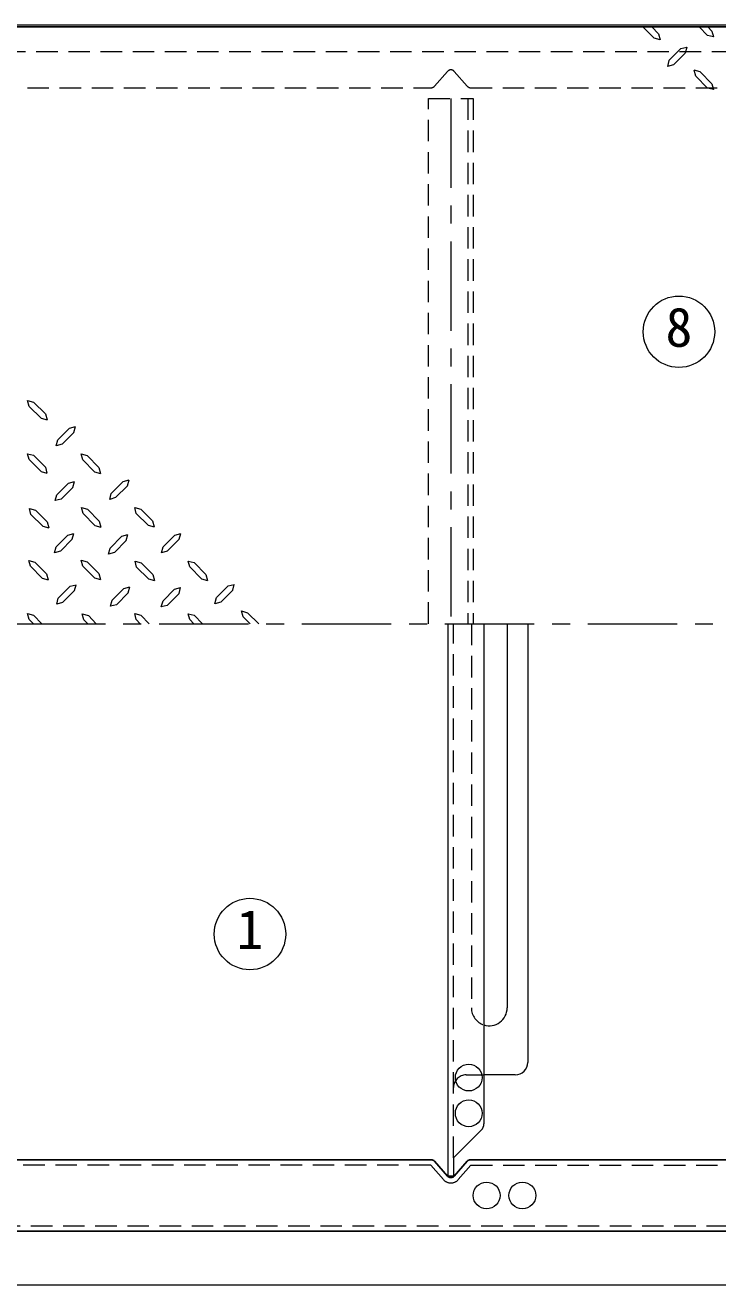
# Model space of a CAD drawing. Units: millimetres at full size, sheet at 1:10; details may follow other scales. Extents: x -2115 to 1935, y -1423 to 1387.
# Drawn here: x -658 to -271, y 297 to 1002 of the extents above; entities that cross this region are included whole.
import ezdxf
from ezdxf.enums import TextEntityAlignment as Align

# ---------------------------------------------------------------- set-up
doc = ezdxf.new("R2010")
doc.units = ezdxf.units.MM
doc.header["$LTSCALE"] = 10
doc.linetypes.add('CHAIN1', pattern=[8, 5, -1, 1, -1])
doc.linetypes.add('DASHED1', pattern=[1.8, 1.2, -0.6])
doc.layers.add('0-0____1', color=4, linetype='Continuous', lineweight=9)
doc.styles.add('ＭＳ ゴシック', font='')
doc.styles.get('ＭＳ ゴシック').set_extended_font_data('MS Gothic')

msp = doc.modelspace()

# ---------------------------------------------------------------- linework, layer by layer
at = {"layer": '0-0____1', "color": 7, "lineweight": 18}
for p, q in [((364.94, 1001.76), (-1205.06, 1001.76)), ((-421.56, 357.76), (-421.56, 666.76)), ((-401.56, 666.76), (-401.56, 386.83)), ((-403.02, 383.3), (-418.56, 367.76)), ((-418.56, 367.76), (-418.56, 357.76)), ((-421.56, 357.76), (-418.56, 357.76)), ((-1225.06, 296.76), (384.94, 296.76))]:
    msp.add_line(p, q, dxfattribs=at)
at = {"layer": '0-0____1', "color": 5, "lineweight": 25}
for p, q in [((-979.04, 1000.76), (362.94, 1000.76)), ((-431.1, 366.76), (-909.02, 366.76)), ((-409.02, 366.76), (68.9, 366.76)), ((-421.94, 357.61), (-429.22, 365.91)), ((-418.18, 357.61), (-410.9, 365.91)), ((-1195.06, 326.76), (354.94, 326.76))]:
    msp.add_line(p, q, dxfattribs=at)
at = {"layer": '0-0____1'}
for p, q in [((-312.67, 1000.76), (-306.32, 994.56)), ((-307.69, 1000.76), (-303.91, 996.98)), ((-281.12, 1000.76), (-276.4, 996.03)), ((-298.03, 981.96), (-291.31, 988.68)), ((-291.31, 988.68), (-288.05, 989.52)), ((-288.05, 989.52), (-288.89, 986.16)), ((-298.03, 981.96), (-298.87, 978.71)), ((-295.51, 979.55), (-288.89, 986.16)), ((-295.51, 979.55), (-298.87, 978.71)), ((-280.6, 975.66), (-283.85, 976.5)), ((-283.01, 973.14), (-283.85, 976.5)), ((-283.01, 973.14), (-276.4, 966.53)), ((-280.6, 975.66), (-273.98, 968.94)), ((-656.96, 791.71), (-653.6, 790.76)), ((-656.02, 788.35), (-656.96, 791.71)), ((-646.99, 784.25), (-653.6, 790.76)), ((-649.4, 781.73), (-656.02, 788.35)), ((-646.99, 784.25), (-646.04, 780.89)), ((-649.4, 781.73), (-646.04, 780.89)), ((-633.44, 776.27), (-640.06, 769.66)), ((-633.44, 776.27), (-630.08, 777.22)), ((-631.03, 773.86), (-630.08, 777.22)), ((-631.03, 773.86), (-637.64, 767.24)), ((-656.96, 761.89), (-653.6, 761.05)), ((-656.12, 758.63), (-656.96, 761.89)), ((-626.93, 761.78), (-623.57, 760.84)), ((-626.09, 758.42), (-626.93, 761.78)), ((-649.4, 751.91), (-656.12, 758.63)), ((-646.99, 754.43), (-653.6, 761.05)), ((-646.99, 754.43), (-646.15, 751.07)), ((-619.48, 751.81), (-626.09, 758.42)), ((-617.06, 754.22), (-623.57, 760.84)), ((-649.4, 751.91), (-646.15, 751.07)), ((-619.48, 751.81), (-616.12, 750.86)), ((-617.06, 754.22), (-616.12, 750.86)), ((-633.97, 745.51), (-640.58, 738.89)), ((-631.55, 743.09), (-638.17, 736.48)), ((-633.97, 745.51), (-630.61, 746.45)), ((-631.55, 743.09), (-630.61, 746.45)), ((-603.52, 746.35), (-610.13, 739.73)), ((-603.52, 746.35), (-600.16, 747.29)), ((-601.1, 743.93), (-600.16, 747.29)), ((-655.91, 731.33), (-652.55, 730.39)), ((-655.07, 727.97), (-655.91, 731.33)), ((-648.35, 721.36), (-655.07, 727.97)), ((-645.94, 723.77), (-652.55, 730.39)), ((-626.83, 731.75), (-623.47, 730.81)), ((-625.88, 728.39), (-626.83, 731.75)), ((-619.27, 721.78), (-625.88, 728.39)), ((-616.85, 724.19), (-623.47, 730.81)), ((-597.01, 731.75), (-593.65, 730.91)), ((-596.17, 728.5), (-597.01, 731.75)), ((-589.45, 721.88), (-596.17, 728.5)), ((-587.03, 724.3), (-593.65, 730.91)), ((-648.35, 721.36), (-645.1, 720.41)), ((-645.94, 723.77), (-645.1, 720.41)), ((-619.27, 721.78), (-615.91, 720.83)), ((-616.85, 724.19), (-615.91, 720.83)), ((-589.45, 721.88), (-586.19, 720.94)), ((-587.03, 724.3), (-586.19, 720.94)), ((-634.49, 716.42), (-641, 709.81)), ((-631.97, 714.01), (-638.59, 707.29)), ((-634.49, 716.42), (-631.13, 717.26)), ((-631.97, 714.01), (-631.13, 717.26)), ((-604.15, 715.69), (-610.76, 709.07)), ((-601.73, 713.27), (-608.35, 706.66)), ((-604.15, 715.69), (-600.79, 716.63)), ((-601.73, 713.27), (-600.79, 716.63)), ((-574.54, 716.42), (-581.15, 709.81)), ((-572.12, 714.01), (-578.74, 707.29)), ((-574.54, 716.42), (-571.18, 717.26)), ((-572.12, 714.01), (-571.18, 717.26)), ((-641.95, 706.45), (-641, 709.81)), ((-638.59, 707.29), (-641.95, 706.45)), ((-611.6, 705.71), (-610.76, 709.07)), ((-608.35, 706.66), (-611.6, 705.71)), ((-581.99, 706.45), (-581.15, 709.81)), ((-578.74, 707.29), (-581.99, 706.45)), ((-656.33, 702.14), (-652.97, 701.3)), ((-655.39, 698.89), (-656.33, 702.14)), ((-648.77, 692.27), (-655.39, 698.89)), ((-646.36, 694.69), (-652.97, 701.3)), ((-626.93, 702.35), (-623.57, 701.41)), ((-626.09, 698.99), (-626.93, 702.35)), ((-619.48, 692.38), (-626.09, 698.99)), ((-617.06, 694.9), (-623.57, 701.41)), ((-596.8, 701.72), (-593.44, 700.88)), ((-595.96, 698.47), (-596.8, 701.72)), ((-589.24, 691.85), (-595.96, 698.47)), ((-586.82, 694.27), (-593.44, 700.88)), ((-559.52, 691.85), (-566.14, 698.57)), ((-557.11, 694.37), (-563.72, 700.99)), ((-648.77, 692.27), (-645.41, 691.33)), ((-646.36, 694.69), (-645.41, 691.33)), ((-619.48, 692.38), (-616.12, 691.54)), ((-617.06, 694.9), (-616.12, 691.54)), ((-589.24, 691.85), (-585.98, 690.91)), ((-586.82, 694.27), (-585.98, 690.91)), ((-559.52, 691.85), (-556.27, 691.01)), ((-557.11, 694.37), (-556.27, 691.01)), ((-633.13, 687.76), (-639.74, 681.14)), ((-630.61, 685.34), (-637.33, 678.62)), ((-633.13, 687.76), (-629.77, 688.6)), ((-630.61, 685.34), (-629.77, 688.6)), ((-602.99, 686.5), (-609.61, 679.88)), ((-600.58, 684.08), (-607.19, 677.36)), ((-602.99, 686.5), (-599.63, 687.34)), ((-600.58, 684.08), (-599.63, 687.34)), ((-574.64, 686.18), (-581.15, 679.57)), ((-574.64, 686.18), (-571.28, 687.02)), ((-572.12, 683.77), (-571.28, 687.02)), ((-544.61, 687.97), (-551.23, 681.35)), ((-542.09, 685.55), (-548.81, 678.83)), ((-544.61, 687.97), (-541.25, 688.81)), ((-542.09, 685.55), (-541.25, 688.81)), ((-640.58, 677.78), (-639.74, 681.14)), ((-637.33, 678.62), (-640.58, 677.78)), ((-552.07, 677.99), (-551.23, 681.35)), ((-548.81, 678.83), (-552.07, 677.99)), ((-656.96, 672.43), (-653.6, 671.48)), ((-656.02, 669.07), (-656.96, 672.43)), ((-648.88, 666.76), (-653.6, 671.48)), ((-626.3, 672.22), (-622.94, 671.38)), ((-625.46, 668.96), (-626.3, 672.22)), ((-618.5, 666.76), (-622.94, 671.38)), ((-597.01, 672.43), (-593.65, 671.48)), ((-596.17, 669.07), (-597.01, 672.43)), ((-588.92, 666.76), (-593.65, 671.48)), ((-559, 666.76), (-563.72, 671.48)), ((-532.43, 666.76), (-536.21, 670.54)), ((-527.45, 666.76), (-533.8, 672.95)), ((-653.71, 666.76), (-656.02, 669.07)), ((-623.26, 666.76), (-625.46, 668.96)), ((-593.86, 666.76), (-596.17, 669.07)), ((-388.56, 666.76), (-388.56, 451.76)), ((-377.06, 666.76), (-377.06, 421.26)), ((-384.06, 414.26), (-401.56, 414.26))]:
    msp.add_line(p, q, dxfattribs=at)
at = {"layer": '0-0____1', "linetype": 'DASHED1'}
for p, q in [((349.94, 986.76), (-975.47, 986.76)), ((-421.94, 975.91), (-429.22, 967.61)), ((-418.18, 975.91), (-410.9, 967.61)), ((-909.02, 966.76), (-431.1, 966.76)), ((-409.02, 966.76), (68.9, 966.76)), ((-410.56, 960.76), (-410.56, 666.76)), ((-418.56, 367.76), (-418.56, 666.76)), ((-408.56, 666.76), (-408.56, 451.76)), ((-411.56, 414.26), (-401.56, 414.26))]:
    msp.add_line(p, q, dxfattribs=at)
at = {"layer": '0-0____1', "color": 7, "linetype": 'DASHED1', "lineweight": 18}
for p, q in [((-432.56, 960.76), (-407.56, 960.76)), ((-432.56, 666.76), (-432.56, 960.76)), ((-407.56, 960.76), (-407.56, 666.76)), ((-431.32, 363.76), (-908.8, 363.76)), ((-424.2, 355.63), (-431.32, 363.76)), ((-415.93, 355.63), (-408.8, 363.76)), ((-408.8, 363.76), (68.68, 363.76)), ((-1195.06, 329.76), (354.94, 329.76))]:
    msp.add_line(p, q, dxfattribs=at)
at = {"layer": '0-0____1', "linetype": 'CHAIN1'}
for p, q in [((-420.06, 960.76), (-420.06, 666.76)), ((-1383.39, 666.76), (744.94, 666.76))]:
    msp.add_line(p, q, dxfattribs=at)
at = {"layer": '0-0____1'}
for points in [[(-303.91, 996.98), (-302.96, 993.62), (-306.32, 994.56)], [(-276.29, 1000.76), (-273.98, 998.45), (-273.04, 995.19), (-276.4, 996.03)], [(-273.98, 968.94), (-273.04, 965.69), (-276.4, 966.53)], [(-637.64, 767.24), (-641, 766.4), (-640.06, 769.66)], [(-601.1, 743.93), (-607.72, 737.32), (-610.97, 736.37), (-610.13, 739.73)], [(-638.17, 736.48), (-641.53, 735.64), (-640.58, 738.89)], [(-566.14, 698.57), (-567.08, 701.83), (-563.72, 700.99)], [(-607.19, 677.36), (-610.45, 676.52), (-609.61, 679.88)], [(-572.12, 683.77), (-578.74, 677.05), (-582.1, 676.21), (-581.15, 679.57)], [(-563.83, 666.76), (-566.14, 669.07), (-567.08, 672.32), (-563.72, 671.48)], [(-536.21, 670.54), (-537.16, 673.9), (-533.8, 672.95)]]:
    msp.add_lwpolyline(points, dxfattribs=at)
at = {"layer": '0-0____1', "color": 7, "lineweight": 18}
for centre in [(-292.42, 830.19), (-532.49, 493.07)]:
    msp.add_circle(centre, 20, dxfattribs=at)
at = {"layer": '0-0____1'}
for centre in [(-410.06, 412.76), (-410.06, 392.76), (-400.06, 346.76), (-380.06, 346.76)]:
    msp.add_circle(centre, 7.5, dxfattribs=at)
at = {"layer": '0-0____1', "linetype": 'DASHED1'}
for centre, radius, start, end in [((-420.06, 974.26), 2.5, 41.25117, 138.74883), ((-431.1, 969.26), 2.5, 270, 318.74883), ((-409.02, 969.26), 2.5, 221.25117, 270), ((-398.56, 451.76), 10, 180, 252.5424), ((-411.56, 407.26), 7, 90, 180)]:
    msp.add_arc(centre, radius, start, end, dxfattribs=at)
at = {"layer": '0-0____1'}
for centre, radius, start in [((-398.56, 451.76), 10, 252.5424), ((-384.06, 421.26), 7, 270)]:
    msp.add_arc(centre, radius, start, 0, dxfattribs=at)
at = {"layer": '0-0____1', "color": 7, "lineweight": 18}
msp.add_arc((-406.56, 386.83), 5, 315, 0, dxfattribs=at)
at = {"layer": '0-0____1', "color": 5, "lineweight": 25}
for centre, start, end in [((-431.1, 364.26), 41.25117, 90), ((-409.02, 364.26), 90, 138.74883), ((-420.06, 359.26), 221.25117, 318.74883)]:
    msp.add_arc(centre, 2.5, start, end, dxfattribs=at)
at = {"layer": '0-0____1', "color": 7, "linetype": 'DASHED1', "lineweight": 18}
msp.add_arc((-420.06, 359.26), 5.5, 221.25117, 318.74883, dxfattribs=at)

# ---------------------------------------------------------------- texts
at = {"layer": '0-0____1', "color": 7, "style": 'ＭＳ ゴシック'}
for s, p in [('8', (-299.92, 815.19)), ('1', (-539.99, 478.07))]:
    msp.add_text(s, height=21.99, dxfattribs=at).set_placement(p, align=Align.BOTTOM_LEFT)

doc.saveas('drawing.dxf')
